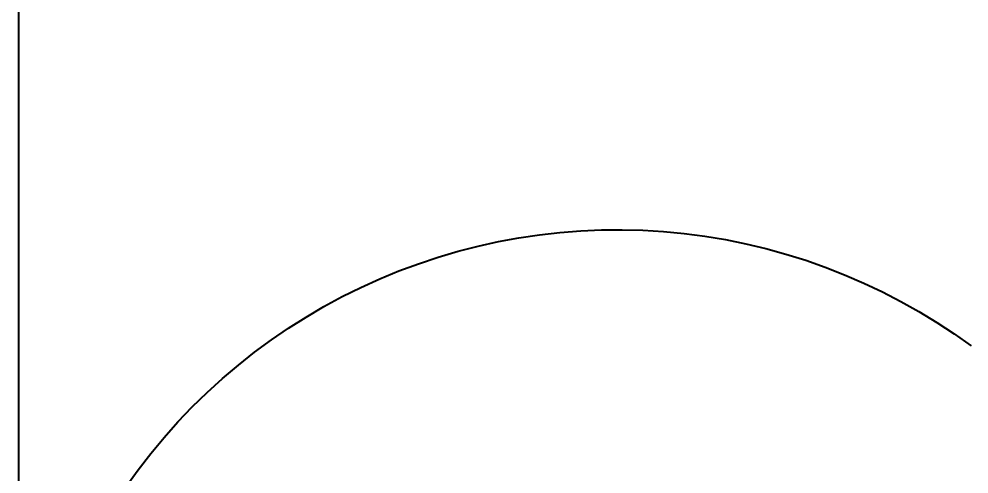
# Model space of a CAD drawing. Header units: millimetres. Extents: x 2944 to 4044, y 1234 to 2718.
# Drawn here: x 3748.7 to 3836.6, y 1685 to 1727 of the extents above; entities that cross this region are included whole.
import ezdxf

# ---------------------------------------------------------------- set-up
doc = ezdxf.new("R2010")
doc.units = ezdxf.units.MM
doc.layers.add('DIM2', color=3, linetype='Continuous')
doc.layers.add('main', color=7, linetype='Continuous')
doc.styles.get("Standard").update_dxf_attribs({"font": 'arial.ttf'})
doc.dimstyles.new('ISO-25', dxfattribs={"dimtxt": 2.5, "dimasz": 2.5, "dimexe": 1.25, "dimexo": 0.625, "dimtad": 1, "dimtxsty": 'Standard', "dimcen": 2.5, "dimadec": 0, "dimazin": 0, "dimtfac": 1, "dimtmove": 0, "dimatfit": 3, "dimfxl": 1, "dimarcsym": 0})

# ---------------------------------------------------------------- blocks, each defined once
blk = doc.blocks.new('*D29')
at = {"layer": 'Defpoints', "color": 0, "transparency": 16777216}
for p in [(3891.315, 1712.207), (3941.723, 1712.207), (3803.94, 1596.91)]:
    blk.add_point(p, dxfattribs=at)
at = {"layer": 'DIM2', "color": 0, "lineweight": -2, "transparency": 16777216}
for p, q in [((3891.94, 1712.207), (3942.973, 1712.207)), ((3941.723, 1608.91), (3941.723, 1700.207)), ((3804.565, 1596.91), (3942.973, 1596.91))]:
    blk.add_line(p, q, dxfattribs=at)
at = {"layer": 'DIM2', "color": 0, "transparency": 16777216}
for points in [[(3939.723, 1700.207), (3943.723, 1700.207), (3941.723, 1712.207)], [(3939.723, 1608.91), (3943.723, 1608.91), (3941.723, 1596.91)]]:
    blk.add_solid(points, dxfattribs=at)
at = {"layer": 'DIM2', "color": 0, "transparency": 16777216, "insert": (3929.065, 1654.558), "char_height": 15, "attachment_point": 5, "rotation": 90}
blk.add_mtext('115', dxfattribs=at)
blk = doc.blocks.new('*D23')
at = {"layer": 'Defpoints', "color": 0, "transparency": 16777216}
for p in [(3748.658, 1786.691), (3748.658, 1652.306), (3895.616, 1649.24)]:
    blk.add_point(p, dxfattribs=at)
at = {"layer": 'DIM2', "color": 0, "lineweight": -2, "transparency": 16777216}
for p, q in [((3748.658, 1652.931), (3748.658, 1787.941)), ((3895.616, 1649.865), (3895.616, 1787.941)), ((3883.616, 1786.691), (3760.658, 1786.691))]:
    blk.add_line(p, q, dxfattribs=at)
at = {"layer": 'DIM2', "color": 0, "transparency": 16777216}
for points in [[(3760.658, 1788.691), (3760.658, 1784.691), (3748.658, 1786.691)], [(3883.616, 1788.691), (3883.616, 1784.691), (3895.616, 1786.691)]]:
    blk.add_solid(points, dxfattribs=at)
at = {"layer": 'DIM2', "color": 0, "transparency": 16777216, "insert": (3822.137, 1799.222), "char_height": 15, "attachment_point": 5}
blk.add_mtext('147', dxfattribs=at)

msp = doc.modelspace()

# ---------------------------------------------------------------- linework, layer by layer
at = {"layer": 'main'}
for p, q in [((3794.902, 1706.817), (3796.802, 1707.1)), ((3796.802, 1707.1), (3798.711, 1707.316)), ((3798.711, 1707.316), (3800.625, 1707.466)), ((3800.625, 1707.466), (3802.544, 1707.549)), ((3802.544, 1707.549), (3804.465, 1707.566)), ((3804.465, 1707.566), (3806.384, 1707.516)), ((3806.384, 1707.516), (3808.301, 1707.4)), ((3808.301, 1707.4), (3810.213, 1707.217)), ((3810.213, 1707.217), (3812.118, 1706.968)), ((3812.118, 1706.968), (3814.012, 1706.652)), ((3789.278, 1705.577), (3791.138, 1706.056)), ((3791.138, 1706.056), (3793.014, 1706.469)), ((3793.014, 1706.469), (3794.902, 1706.817)), ((3814.012, 1706.652), (3815.895, 1706.272)), ((3815.895, 1706.272), (3817.763, 1705.826)), ((3787.436, 1705.035), (3789.278, 1705.577)), ((3817.763, 1705.826), (3819.614, 1705.315)), ((3819.614, 1705.315), (3821.447, 1704.741)), ((3783.813, 1703.759), (3785.613, 1704.428)), ((3785.613, 1704.428), (3787.436, 1705.035)), ((3821.447, 1704.741), (3823.259, 1704.103)), ((3782.037, 1703.028), (3783.813, 1703.759)), ((3823.259, 1704.103), (3825.047, 1703.403)), ((3780.288, 1702.236), (3782.037, 1703.028)), ((3825.047, 1703.403), (3826.81, 1702.642)), ((3826.81, 1702.642), (3828.546, 1701.819)), ((3778.567, 1701.383), (3780.288, 1702.236)), ((3828.546, 1701.819), (3830.252, 1700.937)), ((3776.877, 1700.471), (3778.567, 1701.383)), ((3830.252, 1700.937), (3831.926, 1699.996)), ((3775.219, 1699.501), (3776.877, 1700.471)), ((3831.926, 1699.996), (3833.567, 1698.998)), ((3773.596, 1698.474), (3775.219, 1699.501)), ((3772.01, 1697.392), (3773.596, 1698.474)), ((3833.567, 1698.998), (3835.172, 1697.943)), ((3770.462, 1696.254), (3772.01, 1697.392)), ((3835.172, 1697.943), (3836.739, 1696.833)), ((3768.954, 1695.064), (3770.462, 1696.254)), ((3767.489, 1693.823), (3768.954, 1695.064)), ((3766.068, 1692.531), (3767.489, 1693.823)), ((3764.692, 1691.191), (3766.068, 1692.531)), ((3763.364, 1689.803), (3764.692, 1691.191)), ((3762.085, 1688.371), (3763.364, 1689.803)), ((3760.856, 1686.895), (3762.085, 1688.371)), ((3759.679, 1685.377), (3760.856, 1686.895)), ((3758.556, 1683.819), (3759.679, 1685.377))]:
    msp.add_line(p, q, dxfattribs=at)

# ---------------------------------------------------------------- dimensions: what is measured, and where the dimension line sits
at = {"layer": 'DIM2'}
dim = msp.add_linear_dim(base=(3748.658, 1786.691), p1=(3895.616, 1649.24), p2=(3748.658, 1652.306), dimstyle='ISO-25', override={"dimtxt": 15, "dimasz": 12, "dimgap": 5, "dimdec": 0}, dxfattribs=at)
dim.commit()
dim.dimension.update_dxf_attribs({"geometry": '*D23', "text_midpoint": (3822.137, 1799.222)})
dim = msp.add_linear_dim(base=(3941.723, 1712.207), p1=(3803.94, 1596.91), p2=(3891.315, 1712.207), angle=90, dimstyle='ISO-25', override={"dimtxt": 15, "dimasz": 12, "dimgap": 5, "dimdec": 0}, dxfattribs=at)
dim.commit()
dim.dimension.update_dxf_attribs({"geometry": '*D29', "text_midpoint": (3929.065, 1654.558)})

doc.saveas('drawing.dxf')
